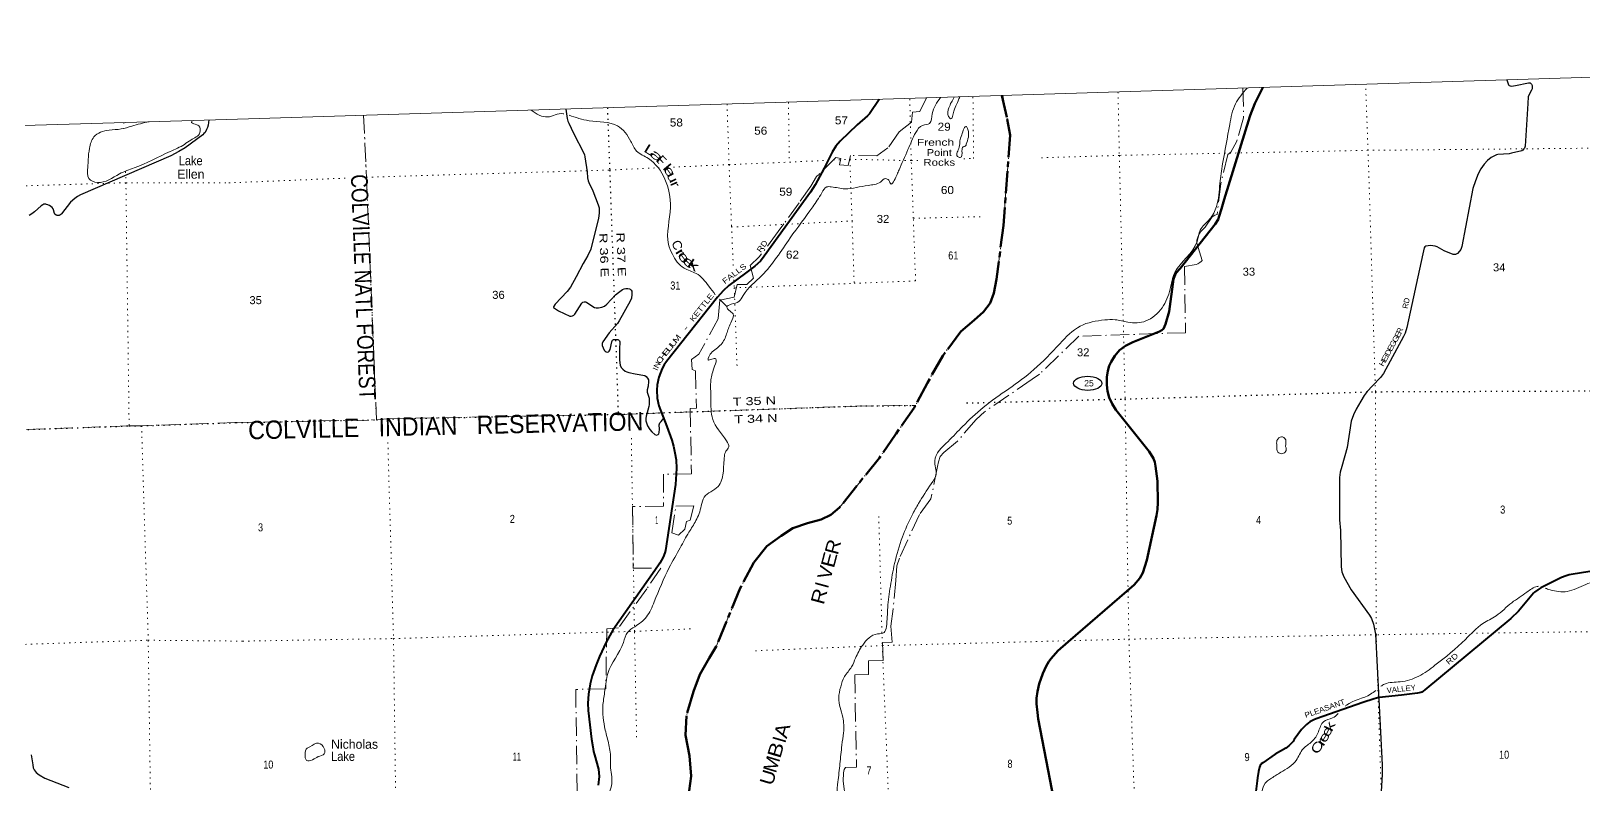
# Model space of a CAD drawing. Header units: feet. Extents: x 489137 to 739700, y 189004 to 379547.
# Drawn here: x 668231 to 702182, y 363068 to 379547 of the extents above; entities that cross this region are included whole.
import ezdxf
from ezdxf.enums import TextEntityAlignment as Align

# ---------------------------------------------------------------- set-up
doc = ezdxf.new("R2010")
doc.units = ezdxf.units.FT
doc.header["$LTSCALE"] = 80
for name, pattern in [('DOT_DASHED', [7.7, 5, -1.2, 0.3, -1.2]), ('DOTTED', [1.5, 0.3, -1.2]), ('LONG_DASH_SHORT_DASH', [9.9, 6, -1.2, 1.5, -1.2])]:
    doc.linetypes.add(name, pattern=pattern)
for name, color, linetype, lineweight in [('11', 7, 'LONG_DASH_SHORT_DASH', 60), ('17', 7, 'Continuous', 25), ('23', 7, 'Continuous', 70), ('26', 7, 'Continuous', 40), ('29', 7, 'Continuous', 25), ('39', 7, 'Continuous', 13), ('4', 7, 'Continuous', 13), ('44', 7, 'DOT_DASHED', 13), ('6', 7, 'DOTTED', 25), ('7', 7, 'DOTTED', 13)]:
    doc.layers.add(name, color=color, linetype=linetype, lineweight=lineweight)
for name, color, linetype in [('27', 7, 'Continuous'), ('30', 7, 'Continuous'), ('41', 7, 'Continuous'), ('42', 7, 'Continuous')]:
    doc.layers.add(name, color=color, linetype=linetype)

msp = doc.modelspace()

# ---------------------------------------------------------------- linework, layer by layer
at = {"layer": '11'}
msp.add_lwpolyline([(689457.16, 378135.35), (689574.87, 377623.73), (689636.39, 377271.77), (689489.72, 375298.56), (689338.63, 374121.13), (689279.95, 373816.66), (689202.79, 373602.62), (689056.44, 373413.1), (688847.4, 373230.09), (688557.34, 372982.42), (688163.8, 372447.33), (687830.05, 371861.22), (687537.79, 371308.48), (687131.24, 370730.64), (686779.39, 370220.84), (685906.05, 369132.33), (685718.61, 368972.08), (685507.38, 368873.86), (685206.95, 368793.59), (684887.26, 368678.5), (684629.43, 368510.42), (684314.62, 368284.35), (684031.36, 367929.8), (683737.25, 367370.94), (683211.68, 366091.19), (683058.88, 365838.89), (682850.29, 365482.17), (682716.8, 365107.13), (682558.94, 364582), (682541.78, 364153.32), (682624, 363702.9), (682661.72, 363257.43), (682592.33, 362742.6)], dxfattribs=at)
at = {"layer": '17'}
msp.add_ellipse((691334.38, 371847.17), major_axis=(309.24, -1), ratio=0.500121, dxfattribs=at)
at = {"layer": '23'}
msp.add_lwpolyline([(690722.95, 362062.03), (690248.15, 364516.55), (690232.91, 364650.19), (690216, 364840.57), (690216, 364967.49), (690232.91, 365107.1), (690270.97, 365280.56), (690351.3, 365500.56), (690422.25, 365662.24), (690482.37, 365762.86), (690537.34, 365834.79), (690679.83, 365995.95), (690904.63, 366193.5), (692350.55, 367443.85), (692471.71, 367588.43), (692535.13, 367702.66), (692623.07, 367979.94), (692839.56, 368959.17), (692856.47, 369090.33), (692869.15, 369238.41), (692856.72, 369708.88), (692817.93, 370039.19), (692799.39, 370120.51), (692769.79, 370200.89), (692676.63, 370356.83), (691951.36, 371265.8), (691869.2, 371398.18), (691799.11, 371538.72), (691763.5, 371673.18), (691751.71, 371812.25), (691750.82, 371982.02), (691773.96, 372121.88), (691801.55, 372231.63), (691848.06, 372320.48), (691924.17, 372451.63), (692025.64, 372570.09), (692157.22, 372664.79), (692321.61, 372747.78), (692465.37, 372807.01), (692901.39, 372976.38), (692953.72, 373007.97), (692991.77, 373037.59), (693036.33, 373139.35), (693115.85, 373418.09), (693210.57, 374123.44), (693228.54, 374184.11), (693260.26, 374253.91), (693353.71, 374359.34), (694118.57, 375324.29), (694186.22, 375430.05), (694207.36, 375497.75), (694257.79, 375662.74), (694317.12, 375864.21), (694879.31, 377678.17), (694907.12, 377763.3), (694947.27, 377866), (694989.72, 377962.13), (695165.01, 378313.23)], dxfattribs=at)
at = {"layer": '26'}
for points in [[(686775.89, 378052.31), (686560.59, 377740.95), (686521.1, 377694.98), (686289.67, 377494.58), (685921.97, 377141.6), (685824.04, 377028.79), (685747.52, 376902.78), (685571.28, 376550.7), (685377.21, 376188.23), (685274.67, 376022.41), (684262.36, 374625.59), (684176.11, 374520.91), (684052.34, 374410.98), (683851.37, 374258.44), (683486.82, 373982.38), (683364.22, 373869.98), (683238.27, 373730.76), (682121.9, 372327.67), (682070.63, 372253.68), (682025.95, 372168.73), (681957.43, 371984.1), (681923.17, 371815.52), (681909.84, 371695.32), (681918.71, 371520.43), (681958.9, 371355.48), (682130.98, 370906.9), (682241, 370607.68), (682278.41, 370471.96), (682309.69, 370328.89), (682336.5, 370172.4), (682345.13, 369982.79), (682323.81, 369638.37), (682104.15, 368196.18), (682086.27, 368138.06), (682049.02, 368047.57), (681974.56, 367914.51), (681866.63, 367751.87), (680953.56, 366450.23), (680921.63, 366401.5), (680806.1, 366186.43), (680658.65, 365877.93), (680582.68, 365694.61), (680501.84, 365450.29), (680453.1, 365278.8), (680417.93, 365055.07), (680403.95, 364854.05), (680413.25, 364697.1), (680481.14, 364070.89), (680511.19, 363901.71), (680531.3, 363801.12), (680549.17, 363725.11), (680636.81, 363415.53), (680651.95, 363251.17), (680629.96, 363061.52)], [(702447.06, 367758.67), (701944.23, 367675.69), (701862.72, 367658.09), (701792.34, 367639.08), (701695.16, 367604.43), (701586.79, 367554.13), (701242.73, 367375.28), (701172.36, 367333.93), (701104.31, 367283.29), (701082.99, 367260.16), (700966.93, 367130.73), (700748.95, 366870.11), (700585.7, 366708.52), (698702.47, 365146.43), (698669.99, 365120.7), (698637.68, 365099.48), (698615.33, 365090.54), (698546.85, 365071.75), (698195.72, 365028.65), (697707.13, 364977.65), (697646.81, 364966.47), (697593.87, 364952.18), (697344.98, 364870.35), (696327.52, 364513.77), (696274.75, 364491.81), (696190.11, 364445.58), (696116.38, 364389.69), (696064.99, 364338.27), (696010.66, 364278.03), (695849.62, 364057.89), (695821.47, 364016.36), (695774.55, 363964.94), (695727.63, 363924.7), (695662.97, 363875.24), (695434.25, 363739.56), (695161.26, 363552.48), (695128.87, 363529.01), (695115.46, 363515.59), (695105.4, 363494.36), (695089.76, 363456.35), (695065.37, 363364.3), (695045.08, 363221.62), (695038.97, 363155.12), (695005.97, 362925.42)]]:
    msp.add_lwpolyline(points, dxfattribs=at)
at = {"layer": '29'}
for points in [[(700496.31, 378480.69), (700532.34, 378374.97), (700550.59, 378356.7), (700566.59, 378347.5), (700598.04, 378345.75), (700687.25, 378359.24), (700973.41, 378415.18), (701003.17, 378414.23), (701021.42, 378404.18), (701037.85, 378385.01), (701049.12, 378356.04), (701052.45, 378321.1), (701046.97, 378286.4), (701037.85, 378258.42), (700977.63, 378149.45), (700966.5, 378109.45), (700953.72, 377961.2), (700895.19, 377032.12), (700880.92, 376990.81), (700869.97, 376970.72), (700848.07, 376946.98), (700821.42, 376931.57), (700599.88, 376875.76), (700547.85, 376866.12), (700298.07, 376850.32), (700271.39, 376844.72), (700238.55, 376830.11), (700156.05, 376780.95), (700070.65, 376718.72), (699999.43, 376640.09), (699926.49, 376536.11), (699870.74, 376425.72), (699811.51, 376273.16), (699755.36, 376106.8), (699511.71, 374839.34), (699501.29, 374796.78), (699490.33, 374773.95), (699461.13, 374733.78), (699416.28, 374687.2), (699373.54, 374664.38), (699346.17, 374661.65), (699320.42, 374664.49), (699124.45, 374744.27), (698974.64, 374830.26), (698926.44, 374844.26), (698827.9, 374857.05), (698777.37, 374855.36), (698723.44, 374842.71), (698703.8, 374831.48), (698686.66, 374810.65), (698658.96, 374677.88), (698311.12, 373069.78), (698273.13, 372945.15), (698240.29, 372870.26), (697798.65, 372063.15), (697731.58, 371972.59), (697562.96, 371788.7), (697444.61, 371665.07), (697379.43, 371579.84), (697303.64, 371453.88)], [(672121.08, 377604.11), (672101.12, 377487.94), (672085.74, 377437.66), (672064.25, 377392.08), (672034.46, 377332.99), (672011.9, 377306.3), (671986.26, 377278.6), (671597.98, 376993.48), (671465.3, 376911.22), (671286.2, 376819.67), (669309.93, 375969.15), (669249.14, 375931.19), (669188.63, 375887.07), (669094.32, 375803.91), (668896.36, 375553.55), (668879.95, 375539.18), (668857.9, 375523.27), (668842.18, 375516.11), (668820.47, 375512.5), (668799.96, 375514.55), (668777.91, 375524.3), (668752.27, 375544.82), (668742.53, 375561.76), (668722.02, 375641.8), (668712.78, 375659.02), (668689.21, 375686.95), (668666.64, 375709.53), (668634.34, 375732.62), (668615.88, 375741.85), (668598.45, 375749.04), (668568.19, 375758.79), (668551.27, 375762.38), (668524.61, 375762.38), (668508.2, 375760.33), (668488.2, 375750.58), (668452.16, 375725.25), (668309.32, 375595.66), (668248.74, 375550.98), (668186.32, 375515.34)], [(679922.85, 377841.51), (679954.19, 377638.08), (679969.37, 377581.13), (679986.33, 377531.81), (680090.76, 377312.79), (680314.67, 376880.6), (680331.74, 376838.84), (680340.52, 376801.27), (680388.37, 376467.23), (680396.25, 376339.54), (680411.25, 376271.88), (680424.71, 376235.13), (680511.51, 376056.77), (680633.41, 375749.12), (680644.81, 375703.24), (680648.59, 375680.78), (680648.59, 375563.07), (680635.22, 375454.29), (680466.46, 374782.81), (680404.94, 374638.33), (680303.85, 374467.31), (680152.49, 374173.39), (680022.49, 373951.29), (679955.51, 373855.78), (679692.56, 373578.51), (679654.42, 373522.24), (679654.73, 373504.52), (679760.14, 373433.1), (680012.47, 373315.85), (680041.46, 373313.41), (680071.82, 373321), (680098.38, 373338.08), (680121.91, 373361.8), (680269.24, 373596.97), (680291.9, 373619.05), (680322.26, 373628.55), (680354.51, 373628.55), (680377.36, 373622.67), (680489.16, 373541.35), (680549.93, 373503.25), (680587.87, 373493.76), (680636.01, 373497.53), (680709.3, 373510.85), (680768.12, 373535.52), (680819.01, 373576.16), (681009.87, 373778.36), (681071.68, 373831.68), (681158.95, 373896.23), (681195.03, 373911.64), (681234.85, 373922.81), (681276.59, 373922.81), (681312.63, 373915.21), (681332.49, 373905.93), (681352.48, 373886.74), (681365.76, 373858.26), (681368.79, 373789.85), (681356.27, 373706.38), (681331.52, 373641.09), (681092.55, 373214.69), (681053.62, 373153.1), (680870.96, 372947.13), (680730.31, 372752.61), (680714.99, 372715.39), (680716.89, 372677.42), (680738.93, 372619.46), (680760.53, 372574.91), (680785.19, 372550.23), (680802.27, 372538.84), (680826.75, 372531.31), (680857.29, 372535.04), (680870.57, 372548.33), (680891.34, 372589.98), (680930, 372756.98), (680944.56, 372789.43), (680965.43, 372802.72), (681025.11, 372808.54), (681058.4, 372802.72), (681077.37, 372795.13), (681094.45, 372778.04), (681101.74, 372752.37), (681095.13, 372592.46), (681099.31, 372354.06), (681113.42, 372244.58), (681134.29, 372195.22), (681166.69, 372156.09), (681221.57, 372115.48), (681257.61, 372100.29), (681300.33, 372085.58), (681439.21, 372057.72)], [(681439.21, 372057.72), (681647.91, 372015.85), (681682.6, 371997.77), (681709.17, 371961.7), (681730.04, 371921.84), (681733.16, 371885.16), (681720.43, 371785.7), (681701.58, 371705.41), (681702.77, 371653.74), (681741.42, 371523.16), (681747.62, 371465.16), (681747.11, 371382.67), (681739.91, 371337.56), (681680.39, 371131.48), (681671.22, 371080.82), (681675.02, 371023.87), (681711.89, 370920.23), (681756.6, 370839.72), (681801.24, 370787.66), (681872.33, 370727.71), (681908.38, 370716.32), (681938.74, 370725.81), (681953.92, 370742.9), (681967.2, 370769.48), (681968.88, 370843.56), (681965.47, 370942.5), (681978.58, 370980.21), (682007.4, 371014.6), (682063.77, 371082.1)], [(697303.64, 371453.88), (697200.35, 371282.19), (697141.68, 371161.07), (697096.16, 371022.45), (697008.05, 370441.88), (696889.46, 370025.73), (696849.69, 369902.9), (696834.76, 369786.52), (696838.63, 368862.4), (696858.22, 368632.75), (696873.76, 367838.62), (696889.84, 367724.39), (696929.23, 367618.75), (697092.97, 367335.2), (697494.55, 366781.71), (697539.51, 366705.44), (697581.26, 366583.53), (697622.73, 366360.98), (697769.94, 363509.88), (697769.94, 363299.63), (697732.96, 362677.11)], [(668229.96, 363722.6), (668270.02, 363511.03), (668280.57, 363444.87), (668300.05, 363400.74), (668342.23, 363343.27), (668406.71, 363285.81), (668535.41, 363213.44), (669053.73, 363014.39)]]:
    msp.add_lwpolyline(points, dxfattribs=at)
at = {"layer": '39'}
msp.add_line((683282.79, 373688.71), (683453.43, 373520.54), dxfattribs=at)
for points in [[(694820.16, 378299.98), (694563.73, 377955.67), (694438.91, 377507.14), (694282.93, 376645.37), (694222.01, 376217.04), (694149.49, 375709.54), (693998.91, 375436.01), (693792.84, 375195.09), (693724.21, 374944.35), (693237.6, 374268.17), (693134.25, 373905.2), (692957.64, 373499.49), (692603.9, 373209.45), (692211.47, 373182.92), (691931.44, 373236.73), (691707.74, 373231.69), (691169.51, 373097.5), (690720.01, 372711.47), (690157.26, 372146.06), (689046.31, 371316.8), (688597.65, 370904.53), (688279.37, 370577.21), (687988.44, 370151.73), (688016.13, 369853.51), (687913.72, 369650.21), (687635.01, 369221.08), (687491.97, 368963.95), (687281.29, 368488.47), (687110.23, 367909.14), (687019.2, 367413.18), (686959.43, 366948.51), (686930.48, 366529.28), (686880.22, 366398.36), (686737.94, 366369.62), (686413, 366124.94), (686256.7, 365841.13), (686172.03, 365650.52), (686013.54, 365435.34), (685931.92, 365212.49), (685889.24, 364970.66), (685979.28, 364551.14), (685994.22, 364210.09), (685958.48, 363940.18), (685917.05, 363532.68), (685871.34, 363133.13), (685849.57, 362867.71), (685862.68, 362457.89), (686104.6, 361135.79), (686099.66, 360848.67), (686170.98, 360636.71), (686330.29, 360447.73), (686617.8, 360412.35), (686687.98, 360362.02), (686700.24, 360231.05), (686561.27, 360162), (686330.87, 360114.31), (686318.8, 359923.97), (686262.45, 359604.91), (686340.05, 359322.42), (686270.97, 359085.82), (686247.8, 358612.2), (686024.06, 358166.61), (685623.36, 357452.73), (685589.44, 357188.94), (685711.8, 357083.68), (685870.92, 356900.76), (685919.26, 356839.64), (685792.78, 356821.5), (685587.58, 356994.88), (685381.49, 357006.57), (685274.68, 356877.9), (685315.63, 356606.38), (685426.32, 356361.3), (685566.81, 356256.61), (685598.71, 356205.07), (685485.93, 356136.85), (685539.32, 355980.91), (685622.45, 355714.75), (685826.67, 355193.75), (685924.36, 354976.56), (686061.55, 354659.57), (686051.1, 354418.76), (685949.76, 354055.85), (686052.12, 353755.95), (686173.38, 353369.74), (686191.62, 352988.38), (686333.38, 352780.66), (686719.63, 352811.04), (687450.16, 352923.01), (687707.77, 352876.57), (688356.79, 352636.36)], [(688112.28, 378092.83), (687933.54, 377736.33), (687873.57, 377530.33), (687721.74, 377485.12), (687573.46, 377328.88), (687403.88, 376955.73), (687210.17, 376517.15), (687102.69, 376283.38), (687032.67, 376202.35), (686983.62, 376285.68), (686913.9, 376321.88), (686801.32, 376247.6), (686531.39, 376174.41), (686025.55, 376099.84), (685725.69, 376142.92), (685628.98, 376139.87), (685520.09, 376013.16), (685320.3, 375701.7), (684827.52, 375026.09), (684206.54, 374203.45), (683798.88, 373770.24), (683704.29, 373637.92), (683538.94, 373574.1), (683444.17, 373510.48), (683486.59, 373445.13), (683577.88, 373365.16), (683527.67, 373169.57), (683438.64, 372926.28), (683316.86, 372698.12), (683101.11, 372507.41), (683038.37, 372388.22), (683033.16, 372361.78), (683113.3, 372378.46), (683200, 372379.17), (683176.76, 372222.83), (683095.65, 371921.19), (683094.39, 371518.99), (683133.28, 371059.46), (683434.74, 370588.01), (683483.32, 370456.17), (683423.7, 370365.37), (683390.86, 370257.22), (683362.44, 369884.49), (683252.8, 369592.04), (682949.69, 369358.16), (682885.24, 369166.17), (682768.45, 368845.2), (682613.19, 368591.74), (682424.31, 368254.35), (682184.07, 367820.37), (681855.18, 367068.33), (681684.18, 366739.6), (681428.78, 366527.43), (681271.41, 366403.23), (681181.67, 366182.15), (680840.25, 365506.51), (680777.58, 365132.69), (680735.01, 364824.17), (680785.06, 364267.99), (680863.88, 363947.14), (680902.55, 363620.98), (680900.1, 363445.09), (680928.78, 363241.89), (680858.18, 362863.78), (680717.09, 362608.74), (680670.43, 362302.11), (680512.56, 361688.85), (680396.71, 361274.96), (680346.78, 360881.33), (680189.97, 360108.46), (680117.09, 359990.97), (680057.64, 359768.82), (680042.74, 359414.69), (680070.06, 359191.24), (680035.22, 358893.07), (679911.45, 358474.89), (679926.82, 358057.05), (680013.29, 357623.28), (680062.51, 357155.99), (680131.33, 356517.54), (680536.28, 355016.69), (680647.43, 354504.88), (680663.19, 354074.93), (680592.2, 353708.94), (680583.04, 353427.75), (680664.67, 353145.38), (680922.02, 352791.77), (681193.96, 352297.15), (681380.83, 351814), (681573.12, 351413.87), (681701.2, 351066.28)], [(688415.17, 378102.7), (688296.35, 377869.03), (688290.33, 377678.88), (688336.26, 377629.81), (688407.6, 377795.75), (688465.34, 377945.1), (688536.5, 378105.2)], [(670813.57, 377566.67), (670431.98, 377471.17), (670202.04, 377407.11), (669936.46, 377384.36), (669604.42, 377234.09), (669509.6, 376986.37), (669479.28, 376740.74), (669472.59, 376574.73), (669496.94, 376322.78), (669681.3, 376237.77), (670162.5, 376425.3), (670488.72, 376555.86), (671271.64, 376913.69), (671583.37, 377070.84), (671725.15, 377165.29), (671923.58, 377329.43), (671900.76, 377472.24), (671788.27, 377519.15), (671740.86, 377549.96), (671754.19, 377593.86)], [(679165.99, 377817.28), (679525.74, 377669.04), (679862.34, 377738.27), (679876.54, 377735.25)], [(679993.3, 377707.15), (680429.81, 377588.45), (681052.6, 377474.72), (681345.76, 377136.39), (681471.54, 376924.12), (681728.87, 376760.47), (682086.09, 376310.99), (682210.67, 375694.51), (682170.06, 374882.86), (682251.45, 374671.22), (682507.31, 374364.04), (682771.15, 374249.09), (683052.37, 373968.98), (683189.26, 373783.66)], [(688678.64, 377076.79), (688714.91, 377393.19), (688680.48, 377460.81), (688577.43, 377277.7), (688537.24, 377147.1), (688525.51, 377009.31), (688487.64, 376806.03), (688546.9, 376781.63), (688584.44, 376932.36), (688608.05, 377013.94), (688663.69, 377039.94), (688678.64, 377076.79)], [(695656.31, 370464.44), (695638.28, 370649.79), (695572.84, 370678.04), (695470.66, 370593.98), (695466.02, 370486.72), (695490.75, 370344.02), (695596.68, 370310.99), (695659.66, 370359.46), (695674.36, 370404.38), (695656.31, 370464.44)], [(703404.1, 368073.38), (703036.13, 367864.07), (702606.87, 367601.96), (702220.46, 367450.32), (701815.92, 367298.12), (701443.72, 367332.85), (701333.93, 367369.7)], [(701190.87, 367411.02), (701159.01, 367406.72), (700935.16, 367280.43), (700605.66, 367051.78), (700259.85, 366766.02), (699972.87, 366595.3), (699590.65, 366249.79), (698925.85, 365682.48), (698569.65, 365445.6), (698165.27, 365322.05), (697825.01, 365271.99), (697739.13, 365225.12)], [(697630.64, 365134.94), (697519.37, 365052.74), (696988.66, 364809.66), (696968.06, 364792.32)], [(696809.6, 364628.4), (696686.97, 364531.36), (696491.85, 364452.45), (696377.94, 364230.6), (696235.56, 364015.94), (696044.9, 363860.38), (695891.73, 363604.96), (695553.2, 363343.69), (695353.51, 363218.15), (695260.63, 363158.64), (695099.84, 362573.58), (694836.45, 362106.53), (694428.93, 361669.28), (694281.86, 361412.03), (694108.25, 361038.76), (693730.34, 360810.6), (693575.68, 360601.61), (693393.51, 360306.88), (693137.43, 360242.21), (692618.15, 360272.3), (692426.57, 360171.62)], [(674327.06, 363898.48), (674516, 363981.24), (674640.63, 363867.96), (674642.36, 363750.81), (674509.31, 363685.98), (674386.4, 363619.45), (674253.75, 363605.16), (674223.17, 363741.62), (674267.45, 363870.33), (674327.06, 363898.48)]]:
    msp.add_spline(points, degree=3, dxfattribs=at)
at = {"layer": '4'}
msp.add_lwpolyline([(489136.84, 372822.34), (519705.79, 373516.18), (550270.46, 374252.07), (580830.76, 375029.99), (611393.28, 375849.96), (641954.65, 376711.97), (672514.8, 377616.02), (703073.68, 378562.1), (733631.22, 379547.32), (739699.91, 195787.95), (708889.59, 194791.66), (678077.93, 193837.75), (647264.99, 192926.23), (616450.81, 192057.09), (585635.48, 191230.33), (554819.03, 190445.97), (524001.53, 189703.99), (493183.04, 189004.41)], close=True, dxfattribs=at)
msp.add_lwpolyline([(489136.84, 372822.34), (519705.79, 373516.18), (550270.46, 374252.07), (580830.76, 375029.99), (611393.28, 375849.96), (641954.65, 376711.97), (672514.8, 377616.02), (703073.68, 378562.1), (733631.22, 379547.32), (739699.91, 195787.95), (708889.59, 194791.66), (678077.93, 193837.75), (647264.99, 192926.23), (616450.81, 192057.09), (585635.48, 191230.33), (554819.03, 190445.97), (524001.53, 189703.99), (493183.04, 189004.41)], close=True, dxfattribs=at)
at = {"layer": '44'}
msp.add_line((672715.41, 370988.76), (675781.24, 371048.65), dxfattribs=at)
for points in [[(694726.76, 378299.52), (694742.59, 377648.76), (694592.89, 377144.06), (694465.38, 376896.86), (694396.76, 376845.85), (694240.27, 376205.48), (694163.53, 375537.69), (694114.67, 375522.89), (694056.72, 375483.27), (693904.17, 375257.4), (693809.01, 375162.98), (693749.06, 375060.79), (693720.2, 374976.55), (693718, 374911.05), (693835.69, 374533.32), (693812.81, 374512.04), (693783.95, 374485.57), (693740.65, 374459.09), (693701.93, 374445.57), (693449.43, 374402.02), (693471.87, 372953.59), (691140.63, 372876.79), (690279.3, 372049.06), (690120.68, 371934.38), (689074.93, 371222.98), (688896.38, 371058.31), (688488.61, 370585.14), (688184.42, 370331.46), (688108.41, 370247.9), (688068.96, 370134.1), (688049.72, 370028.2), (687906.49, 369324.92), (687657.64, 368982.35), (687215.09, 368025.76), (687163.05, 367856.69), (687137.11, 367540.43), (687080.79, 366917.85), (687031.03, 366540.08), (687060.98, 366187.45)], [(687808.85, 378084.25), (687659.02, 377792.57), (687505.08, 377773.32), (687479.28, 377554.08), (687213.04, 377346.3), (686962.56, 376993.56), (686723.34, 376817.09), (686143.88, 376828.33), (686096.01, 376608.29), (685909.79, 376623.75), (685932.54, 376764.04), (685824.9, 376782.35), (685444.94, 376403.86), (685404.05, 376367.75), (685278.97, 376158.37), (685021.6, 375794.94), (684690.86, 375335.25), (684568.19, 375169.18), (684152.07, 374610.8), (683952.22, 374424.08), (684025.74, 374143.78), (683879.78, 374007.09), (683669.87, 374009.55), (683604.22, 373728.22), (683289.98, 373664.23), (683253.49, 373256.63), (682833.71, 372487.41), (682671.09, 372364.26), (682685.51, 372150.53), (682759.22, 372122.9), (682777.44, 371301.46), (682640.34, 371294.24), (682667.99, 369871.82), (682061.86, 369859.79), (682057.05, 369164.23), (681379.95, 369152.42), (681398.54, 367807.14), (681999.31, 367809.2), (681691.43, 367356.73), (681078.08, 366504.73), (680817.1, 366480.66), (680797.86, 365166.56), (680138.95, 365157.23), (680189.31, 361787.43)], [(689474.35, 378135.89), (689574.87, 377623.73), (689636.39, 377271.77), (689489.72, 375298.56), (689338.63, 374121.13), (689279.95, 373816.66), (689202.79, 373602.62), (689056.44, 373413.1), (688847.4, 373230.09), (688557.34, 372982.42), (688163.8, 372447.33), (687830.05, 371861.22), (687537.79, 371308.48), (687131.24, 370730.64), (686779.39, 370220.84), (685906.05, 369132.33), (685718.61, 368972.08), (685507.38, 368873.86), (685206.95, 368793.59), (684887.26, 368678.5), (684629.43, 368510.42), (684314.62, 368284.35), (684031.36, 367929.8), (683737.25, 367370.94), (683211.68, 366091.19), (683058.88, 365838.89), (682850.29, 365482.17), (682716.8, 365107.13), (682558.94, 364582), (682541.78, 364153.32), (682624, 363702.9), (682661.72, 363257.43), (682592.33, 362742.6)], [(675501.72, 377706.59), (675564.55, 376362.05), (675781.24, 371048.65)], [(675781.24, 371048.65), (676016.68, 371069.99), (681063.92, 371167.25), (686259.4, 371348.84), (687573.04, 371364.82)], [(672715.41, 370988.76), (670645.65, 370919.08), (670375.38, 370916.39), (665282.72, 370737.28), (665022.52, 370734.92), (659895.07, 370570.85), (659726.04, 370557.29), (654487.08, 370409.83)], [(687060.98, 366187.45), (686843.77, 366182.73), (686857.41, 365788.44), (686538, 365777.82), (686539.21, 365481.78), (686239.62, 365472.34), (686278.23, 363455.27), (686034.45, 363447.65), (686011.25, 363404.73), (685994.41, 363330.12), (685989.58, 363150.91), (686307.01, 360609.62)]]:
    msp.add_lwpolyline(points, dxfattribs=at)
msp.add_lwpolyline([(682242.41, 368576.98), (682328.85, 369161.82), (682723.32, 369166.63), (682639.17, 368852.17), (682563.48, 368827.18), (682521.54, 368661.93), (682389.52, 368529.78)], close=True, dxfattribs=at)
at = {"layer": '6'}
for points in [[(680831.76, 377869.35), (680880.59, 376509.89), (681068.92, 371167.93)], [(688685.36, 371417.02), (692139.59, 371504.47), (697623.74, 371664.1), (702924.75, 371682.78), (703290.9, 371698.29)], [(672715.41, 370988.76), (675781.24, 371048.65), (676016.68, 371069.99), (681068.92, 371167.93), (681347.02, 371180.48), (686362.58, 371352.04), (687573.04, 371364.82)], [(642146.88, 370058.7), (643929.4, 370086.05), (649251.12, 370232.14), (654487.08, 370409.83), (654583.7, 370412.57), (659726.04, 370557.29), (659895.07, 370570.85), (665022.52, 370734.92), (665282.72, 370737.28), (670375.38, 370916.39), (670645.65, 370919.08), (672715.41, 370988.76)]]:
    msp.add_lwpolyline(points, dxfattribs=at)
at = {"layer": '7'}
for p, q in [((684789.27, 377990.98), (684810.43, 376680.58)), ((670255.26, 377547.74), (670260.12, 377419.13)), ((672556.78, 376229.35), (675133.59, 376333.88)), ((683544.31, 375264.02), (686181.81, 375395.18)), ((687519.94, 375454.29), (689074.7, 375491.74)), ((681347.77, 371134.2), (681347.02, 371180.48)), ((676016.68, 371069.99), (676018.62, 371002.75))]:
    msp.add_line(p, q, dxfattribs=at)
for points in [[(698642.6, 332406.33), (698420.95, 339729.45), (698379.94, 345009.25), (698219.25, 350370.24), (697981.11, 355692.49), (697808.85, 361036.96), (697639.52, 366353.23), (697623.74, 371664.1), (697461.75, 376940.2), (697408.97, 378383.57)], [(683447.59, 377949.67), (683492.27, 376628.15), (683545.74, 375282.24), (683586.93, 374350.62)], [(683605.33, 373934.51), (686225.72, 374032.83), (687570.09, 374086.06), (687519.94, 375454.29), (687475.25, 376715.61), (687441.45, 378072.89)], [(688624.82, 376754.17), (688838.02, 376761.32), (688824.12, 378115.71)], [(691994.83, 378214.26), (692024.43, 376830.48), (692149.67, 371504.78), (692232.11, 366254.54), (692417.96, 360926.64), (692667.29, 355633.02), (692845.73, 350284.7), (693001.99, 344935.7), (693143.16, 339679.17), (693350.09, 334386.26), (693403.16, 332242.52)], [(675501.72, 377706.59), (675566.06, 376347.36), (675781.24, 371048.65)], [(703122.71, 377012.5), (702753.66, 376990.92), (697461.75, 376940.2), (692024.43, 376830.48), (690262.33, 376776.6)], [(675518.84, 376349.51), (675563.91, 376351.34), (680880.59, 376509.89), (681960.93, 376558.81)], [(682273.72, 376572.97), (683492.27, 376628.15), (684816.42, 376682.78), (686130.22, 376745.18), (687475.25, 376715.61), (687620.82, 376720.49)], [(686132.56, 376735.15), (686181.81, 375395.18), (686225.72, 374032.83)], [(649031.3, 375488), (654249.88, 375703.55), (659522.51, 375870.29), (664883.03, 376064.15), (670304.94, 376231.68), (672556.78, 376229.35)], [(670295.8, 376473.86), (670304.94, 376231.68), (670375.38, 370916.39)], [(683597.66, 374107.95), (683605.33, 373934.51), (683668.36, 372166.66)], [(670645.65, 370919.08), (670792.48, 366231.03), (670869.88, 360887.66), (671071.65, 355566.51), (671238.29, 350147.17), (671396.65, 344796.31), (671402.11, 344533.84)], [(676031.58, 370553.73), (676155.31, 366267.95), (676227.48, 360960.83), (676375.15, 355627.73), (676542.53, 350246.74), (676685.07, 344947.83), (676698.61, 344517.59)], [(681469.99, 364109.17), (681423.6, 366425.03), (681354.87, 370693.14)], [(686765.37, 368935.97), (686842.2, 366113.95), (687061.09, 360762.82), (687317.18, 355509.81), (687503.55, 350165.77), (687551.51, 348695)], [(672860.03, 366211.07), (676155.31, 366267.95), (681423.6, 366425.03), (682691.23, 366479.96)], [(684070.92, 366000.91), (686842.2, 366113.95), (692232.11, 366254.54), (697673.86, 366352.26), (703041.59, 366429.55), (703457.11, 366446.55)], [(657402.41, 365846.88), (660086.94, 365924.7), (665469.79, 366052.55), (670792.48, 366231.03), (672860.03, 366211.07)]]:
    msp.add_lwpolyline(points, dxfattribs=at)

# ---------------------------------------------------------------- texts
at = {"layer": '17'}
msp.add_text('25', height=140, dxfattribs=at).set_placement((691360.43, 371778.86), align=Align.CENTER)
at = {"layer": '27'}
for s, rotation, width, p in [('RD', 54.068, 1.2, (684183.61, 374696.46)), ('FALLS', 37.135, 1.25, (683398.3, 374011)), ('KETTLE', 51.492, 1.2, (682712.74, 373182.69)), ('-', 51.492, 1.9, (682555.27, 372981.05)), ('RD', 39.675, 1.25, (699226.41, 365687.02)), ('VALLEY', 5.959, 1.05, (697876.25, 365075.25)), ('PLEASANT', 19.314, 1.1, (696100.88, 364530.23))]:
    msp.add_text(s, height=120, rotation=rotation, dxfattribs=dict(at, width=width)).set_placement(p)
for s, rotation, width, p in [('U', 51.492, 1.45, (682320.31, 372689.45)), ('M', 51.492, 1.35, (682396.2, 372784.84)), ('H', 55.281, 1.3, (682093.65, 372407.89)), ('E', 51.492, 1.6, (682163.38, 372494.08)), ('L', 51.492, 1.8, (682228.68, 372578.66)), ('I', 51.492, 1.15, (682272.06, 372628.83)), ('N', 63.639, 1.15, (681972.68, 372223.37)), ('C', 58.258, 1.3, (682031.79, 372324.5))]:
    msp.add_text(s, height=120, rotation=rotation, dxfattribs=dict(at, width=width)).set_placement(p, align=Align.CENTER)
msp.add_text('I', height=120, rotation=66.639, dxfattribs=at).set_placement((681935.56, 372136.91), align=Align.CENTER)
at = {"layer": '30'}
for s, rotation, width, p in [('RD', 77.795, 0.9, (698351.3, 373586.63)), ('G', 61.313, 1.15, (698115.71, 372788.4)), ('E', 61.313, 1.3, (698170.38, 372888.32)), ('R', 66.322, 1.1, (698210.3, 372976.17)), ('E', 61.313, 1.3, (697881.76, 372360.86)), ('D', 61.313, 1.2, (697953.71, 372492.33)), ('E', 61.313, 1.3, (698008.38, 372592.26)), ('G', 61.313, 1.15, (698060.8, 372688.05)), ('H', 61.313, 1.15, (697828.21, 372262.99))]:
    msp.add_text(s, height=120, rotation=rotation, dxfattribs=dict(at, width=width)).set_placement(p, align=Align.CENTER)
msp.add_text('I', height=120, rotation=61.313, dxfattribs=at).set_placement((697916.25, 372423.9), align=Align.CENTER)
at = {"layer": '41'}
for s, height, rotation, width, p in [('L', 200, 328.656, 1.6, (681708.29, 376862.47)), ('a', 200, 316.344, 2.1, (681843.28, 376748.52)), ('l', 200, 309.917, 1.6, (682059.33, 376510.05)), ('e', 200, 304.912, 1.65, (682110.9, 376425.52)), ('u', 200, 295.635, 1.5, (682166.8, 376304.6)), ('r', 200, 293.521, 1.45, (682222.84, 376160.69)), ('C', 200, 290.317, 1.1, (682266.04, 374833.69)), ('r', 200, 302.088, 1.75, (682345, 374659.42)), ('e', 200, 306.107, 1.7, (682424.61, 374544.53)), ('e', 200, 317.896, 1.9, (682549.74, 374420.05)), ('k', 200, 325.602, 1.85, (682657.23, 374349.16)), ('R', 300, 75.418, 1.1, (685907.44, 368234.91)), ('E', 300, 75.418, 1.25, (685824.38, 367951.74)), ('V', 300, 75.418, 1.05, (685742.81, 367673.13)), ('R', 300, 74.87, 1.15, (685603.02, 367153.23)), ('A', 300, 73.694, 1.15, (684793.9, 364215.54)), ('e', 200, 62.639, 1.4, (696648.96, 364191)), ('k', 200, 65.031, 1.5, (696715.48, 364308.69)), ('B', 300, 73.694, 1.25, (684655.33, 363791.52)), ('C', 200, 57.939, 1.4, (696430, 363834.69)), ('r', 200, 57.922, 1.75, (696522.49, 363957.99)), ('e', 200, 59.97, 1.5, (696584.77, 364065.66)), ('M', 300, 73.215, 1.05, (684566.28, 363479.16)), ('U', 300, 73.215, 1.1, (684486.45, 363189.64))]:
    msp.add_text(s, height=height, rotation=rotation, dxfattribs=dict(at, width=width)).set_placement(p, align=Align.CENTER)
for s, p in [('Ellen', (671426.72, 376319.7)), ('Nicholas', (674791.49, 363858.69))]:
    msp.add_text(s, height=200, dxfattribs=at).set_placement(p)
at = {"layer": '41', "width": 0.9}
for p in [(671460.45, 376614.34), (674791.48, 363593.36)]:
    msp.add_text('Lake', height=200, dxfattribs=at).set_placement(p)
at = {"layer": '41'}
for s, height, rotation, p in [('F', 200, 313.421, (681939.57, 376654.74)), ('I', 300, 74.87, (685666.58, 367399.87)), ('I', 300, 73.694, (684734.22, 364018.62))]:
    msp.add_text(s, height=height, rotation=rotation, dxfattribs=at).set_placement(p, align=Align.CENTER)
at = {"layer": '42'}
for s, width, p in [('French', 1.3, (687599.69, 377040.23)), ('Point', 1.2, (687813.85, 376816.66)), ('Rocks', 1.25, (687739.36, 376602.43))]:
    msp.add_text(s, height=150, dxfattribs=dict(at, width=width)).set_placement(p)
at = {"layer": '44'}
for s, height, rotation, width, p in [('COLVILLE NATL FOREST', 363.6, 272.194, 0.85, (675222.77, 376410.35)), ('COLVILLE   INDIAN   RESERVATION', 400, 1.316, 0.95, (672981.83, 370621.68))]:
    msp.add_text(s, height=height, rotation=rotation, dxfattribs=dict(at, width=width)).set_placement(p)
at = {"layer": '6', "width": 1.35}
for s, rotation, p in [('R 36 E', 272.019, (680654.1, 375129.15)), ('R 37 E', 272.019, (681028.85, 375142.72)), ('T 35 N', 1.959, (683573.35, 371356.69)), ('T 34 N', 1.959, (683606.88, 370971.57))]:
    msp.add_text(s, height=175, rotation=rotation, dxfattribs=at).set_placement(p)
at = {"layer": '7'}
for s, width, p in [('58', 1.1, (682196.02, 377461.27)), ('57', 1.1, (685805.67, 377508.32)), ('29', 1.1, (688051.34, 377369.08)), ('56', 1.1, (684040.51, 377282.42)), ('59', 1.1, (684589.19, 375947.97)), ('60', 1.1, (688122.56, 375984.81)), ('32', 1.05, (686721.39, 375353.18)), ('62', 1.1, (684734.66, 374572.63)), ('61', 0.85, (688283.54, 374554.37)), ('33', 1.05, (694720.68, 374199.69)), ('34', 1.05, (700192.79, 374294.3)), ('36', 1.05, (678313.39, 373693.07)), ('31', 0.85, (682205.93, 373897.78)), ('35', 1.05, (673004.77, 373577.87)), ('32', 1.05, (691097.88, 372437.58)), ('3', 0.85, (700351.33, 368999.92)), ('3', 0.85, (673192.74, 368610.52)), ('2', 0.85, (678697.8, 368796.21)), ('1', 0.4, (681879.07, 368768.34)), ('5', 0.85, (689572.28, 368757.15)), ('4', 0.85, (695012.73, 368769.99)), ('11', 0.65, (678759.98, 363597.99)), ('8', 0.85, (689578.59, 363442.84)), ('9', 0.85, (694762.27, 363589.45)), ('10', 0.85, (700326.27, 363641.34)), ('10', 0.85, (673307.24, 363426.1)), ('7', 0.85, (686496.74, 363297.14))]:
    msp.add_text(s, height=175, dxfattribs=dict(at, width=width)).set_placement(p)

doc.saveas('drawing.dxf')
